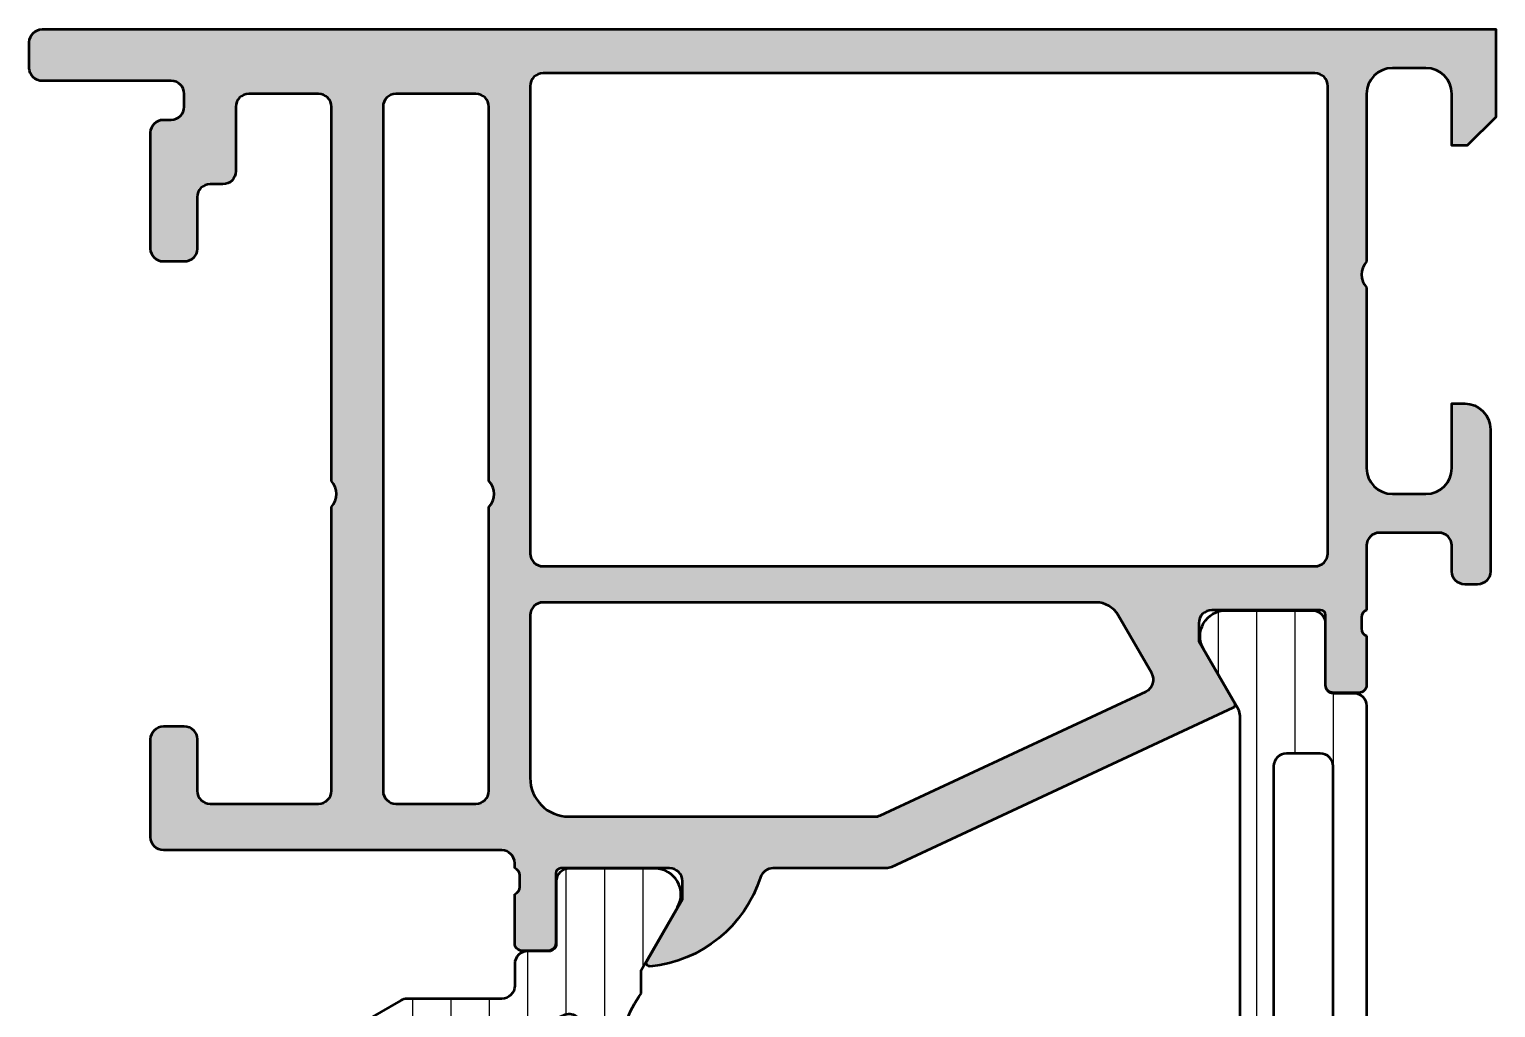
# Model space of a CAD drawing. Extents: x -20.8 to 58, y 0 to 85.
# Drawn here: x -20.8 to 36, y 47.1 to 85 of the extents above; entities that cross this region are included whole.
import ezdxf

# ---------------------------------------------------------------- set-up
doc = ezdxf.new("R2010")
doc.units = 0
for name, color, linetype, lineweight in [('0S-Alu contour', 7, 'Continuous', 50), ('0S-Alu hatch', 252, 'Continuous', 25), ('0S-Plastic contour', 254, 'Continuous', 50), ('0S-Plastic hatch', 253, 'Continuous', 25)]:
    doc.layers.add(name, color=color, linetype=linetype, lineweight=lineweight)
pattern_1 = [(90, (0, 0), (-1.4859, 0), [])]

# ---------------------------------------------------------------- blocks, each defined once
blk = doc.blocks.new('485120__17594E71_0DFD_4B96_B360_13DAAB1B8210_')
at = {"layer": '0S-Alu hatch'}
h = blk.add_hatch(color=256, dxfattribs=at)
edge = h.paths.add_edge_path()
edge.add_ellipse((35.3, 64), major_axis=(-0.5000000000000036, 0), ratio=1, start_angle=90, end_angle=180, ccw=False)
edge.add_line((35.3, 63.5), (34.8, 63.5))
edge.add_ellipse((34.8, 64), major_axis=(-0.5, 0), ratio=1, start_angle=0, end_angle=90, ccw=False)
edge.add_line((34.3, 64), (34.3, 65))
edge.add_arc((33.8, 65), 0.5, 0, 90)
edge.add_line((33.8, 65.5), (31.5, 65.5))
edge.add_arc((31.5, 65), 0.5, 90, 180)
edge.add_line((31, 65), (31, 62.5))
edge.add_arc((31.10000000000001, 62.21715728752538), 0.2999999999999999, 109.471220634491, 180)
edge.add_line((30.8, 62.21715728752538), (30.8, 61.78284271247462))
edge.add_arc((31.10000000000001, 61.78284271247462), 0.3000000000000007, 180, 250.5287793655097)
edge.add_line((31.00000000000001, 61.5), (31.00000000000001, 59.60000000000004))
edge.add_ellipse((30.69999999999997, 59.60000000000004), major_axis=(-0.3000000000000398, 0), ratio=1, start_angle=90, end_angle=180, ccw=False)
edge.add_line((30.69999999999997, 59.29999999999999), (29.71000000000005, 59.29999999999999))
edge.add_ellipse((29.71000000000005, 59.60000000000004), major_axis=(-0.3000000000000398, 0), ratio=1, start_angle=0, end_angle=90, ccw=False)
edge.add_line((29.41000000000001, 59.60000000000004), (29.41000000000001, 62.3))
edge.add_arc((29.21000000000001, 62.3), 0.1999999999999993, 0, 90)
edge.add_line((29.21000000000001, 62.5), (25.00000000000001, 62.5))
edge.add_arc((25.00000000000001, 62), 0.5, 90, 180)
edge.add_line((24.50000000000001, 62), (24.50000000000001, 61.3))
edge.add_line((24.50000000000001, 61.3), (25.88149545762237, 58.90717967697245))
edge.add_ellipse((25.76188021535171, 58.8381197846483), major_axis=(-0.1381197846482973, 0), ratio=1, start_angle=115.0000000000004, end_angle=209.9999999999997, ccw=False)
edge.add_line((25.82025215865178, 58.71294074827772), (12.59701952680324, 52.54684610648167))
edge.add_ellipse((12.3857103959329, 52.99999999999999), major_axis=(-0.4999999999999909, 0), ratio=1, start_angle=89.9999999999983, end_angle=114.9999999999994, ccw=False)
edge.add_line((12.38571039593289, 52.5), (7.999999999999992, 52.5))
edge.add_arc((7.999999999999992, 52), 0.5000000000000071, 90, 162.2515836439299)
edge.add_ellipse((2.761776758826187, 53.67660886184781), major_axis=(-4.999999999999996, 0), ratio=1, start_angle=95.6225775507935, end_angle=162.2515836439299, ccw=False)
edge.add_ellipse((3.23811978464829, 48.8381197846483), major_axis=(-0.1381197846483018, 0), ratio=1, start_angle=-29.999999999995623, end_angle=95.62257755079253, ccw=False)
edge.add_line((3.118504542377621, 48.90717967697245), (4.499999999999992, 51.3))
edge.add_line((4.499999999999992, 51.3), (4.499999999999992, 52))
edge.add_arc((3.999999999999985, 52), 0.5000000000000071, 0, 90)
edge.add_line((3.999999999999985, 52.5), (-0.2099999999999937, 52.5))
edge.add_arc((-0.2099999999999937, 52.30000000000003), 0.1999999999999602, 90, 180)
edge.add_line((-0.409999999999954, 52.30000000000003), (-0.4099999999999327, 49.60000000000007))
edge.add_ellipse((-0.7099999999999796, 49.60000000000007), major_axis=(-0.3000000000000469, 0), ratio=1, start_angle=90, end_angle=180, ccw=False)
edge.add_line((-0.7099999999999796, 49.30000000000002), (-1.699999999999889, 49.3))
edge.add_ellipse((-1.699999999999889, 49.60000000000004), major_axis=(-0.3000000000000398, 0), ratio=1, start_angle=0, end_angle=90, ccw=False)
edge.add_line((-1.999999999999928, 49.60000000000004), (-1.999999999999978, 51.5))
edge.add_arc((-2.09999999999998, 51.78284271247463), 0.3000000000000067, 289.4712206344905, 360)
edge.add_line((-1.799999999999975, 51.78284271247463), (-1.799999999999997, 52.21715728752538))
edge.add_arc((-2.099999999999994, 52.21715728752538), 0.2999999999999971, 0, 70.5287793655103)
edge.add_line((-2, 52.5), (-2, 52.69999999999999))
edge.add_arc((-2.5, 52.69999999999999), 0.5, 0, 90)
edge.add_line((-2.5, 53.2), (-15.59999999999999, 53.19999999999999))
edge.add_ellipse((-15.59999999999999, 53.69999999999999), major_axis=(-0.5, 0), ratio=1, start_angle=0, end_angle=90, ccw=False)
edge.add_line((-16.09999999999999, 53.69999999999999), (-16.09999999999999, 57.5))
edge.add_ellipse((-15.59999999999999, 57.5), major_axis=(-0.5, 0), ratio=1, start_angle=270, end_angle=360, ccw=False)
edge.add_line((-15.59999999999999, 57.99999999999999), (-14.79999999999999, 57.99999999999999))
edge.add_ellipse((-14.79999999999999, 57.5), major_axis=(-0.4999999999999929, 0), ratio=1, start_angle=180, end_angle=270, ccw=False)
edge.add_line((-14.30000000000001, 57.5), (-14.30000000000001, 55.49999999999998))
edge.add_arc((-13.80000000000001, 55.49999999999999), 0.5, 180, 270)
edge.add_line((-13.80000000000001, 55), (-9.600000000000009, 55))
edge.add_arc((-9.600000000000009, 55.49999999999999), 0.5, 270, 360)
edge.add_line((-9.100000000000009, 55.49999999999999), (-9.099999999999994, 66.50000000000001))
edge.add_arc((-9.625, 67), 0.7249999999999944, 316.3971810272975, 403.6028189727025)
edge.add_line((-9.099999999999994, 67.49999999999999), (-9.099999999999994, 82))
edge.add_arc((-9.599999999999994, 81.99999999999999), 0.5, 0, 90)
edge.add_line((-9.599999999999994, 82.49999999999999), (-12.29999999999999, 82.5))
edge.add_arc((-12.29999999999999, 82), 0.5, 90, 180)
edge.add_line((-12.8, 82), (-12.8, 79.5))
edge.add_ellipse((-13.3, 79.5), major_axis=(-0.5, 0), ratio=1, start_angle=90, end_angle=180, ccw=False)
edge.add_line((-13.3, 79), (-13.80000000000001, 79))
edge.add_arc((-13.80000000000001, 78.5), 0.5, 90, 180)
edge.add_line((-14.30000000000001, 78.5), (-14.30000000000001, 76.5))
edge.add_ellipse((-14.79999999999999, 76.49999999999999), major_axis=(-0.4999999999999858, 0), ratio=1, start_angle=90, end_angle=180, ccw=False)
edge.add_line((-14.79999999999999, 76), (-15.59999999999999, 76))
edge.add_ellipse((-15.59999999999999, 76.5), major_axis=(-0.5, 0), ratio=1, start_angle=0, end_angle=90, ccw=False)
edge.add_line((-16.09999999999999, 76.5), (-16.09999999999999, 80.99999999999999))
edge.add_ellipse((-15.59999999999999, 80.99999999999999), major_axis=(-0.5, 0), ratio=1, start_angle=270, end_angle=360, ccw=False)
edge.add_line((-15.59999999999999, 81.49999999999999), (-15.30000000000001, 81.49999999999999))
edge.add_arc((-15.30000000000001, 81.99999999999999), 0.5, 270, 360)
edge.add_line((-14.80000000000001, 81.99999999999999), (-14.79999999999999, 82.49999999999999))
edge.add_arc((-15.3, 82.49999999999999), 0.5, 0, 90)
edge.add_line((-15.3, 82.99999999999999), (-20.29999999999998, 82.99999999999999))
edge.add_ellipse((-20.3, 83.49999999999999), major_axis=(-0.5000000000000142, 0), ratio=1, start_angle=0, end_angle=90.00000000000159, ccw=False)
edge.add_line((-20.80000000000001, 83.49999999999999), (-20.8, 84.50000000000001))
edge.add_ellipse((-20.3, 84.50000000000001), major_axis=(-0.5, 0), ratio=1, start_angle=270, end_angle=360, ccw=False)
edge.add_line((-20.3, 85), (36, 85))
edge.add_line((36, 85), (36, 81.60000000000001))
edge.add_line((36, 81.60000000000001), (34.90000000000001, 80.5))
edge.add_line((34.90000000000001, 80.5), (34.3, 80.5))
edge.add_line((34.3, 80.5), (34.3, 82.5))
edge.add_arc((33.3, 82.5), 1, 0, 90)
edge.add_line((33.3, 83.49999999999999), (32, 83.49999999999999))
edge.add_arc((32, 82.5), 1, 90, 180)
edge.add_line((31, 82.5), (31, 76))
edge.add_arc((31.525, 75.5), 0.7250000000000015, 136.3971810272965, 223.6028189727035)
edge.add_line((31, 75), (31, 68))
edge.add_arc((32, 68), 1, 180, 270)
edge.add_line((32, 67), (33.3, 67))
edge.add_arc((33.3, 68), 1, 270, 360)
edge.add_line((34.3, 68), (34.3, 70.5))
edge.add_line((34.3, 70.5), (34.8, 70.5))
edge.add_ellipse((34.8, 69.5), major_axis=(-1, 0), ratio=1, start_angle=180, end_angle=270, ccw=False)
edge.add_line((35.8, 69.5), (35.8, 64))
edge = h.paths.add_edge_path()
edge.add_line((29.5, 64.7), (29.5, 82.79999999999998))
edge.add_arc((29, 82.79999999999998), 0.5, 0, 90)
edge.add_line((29, 83.3), (-0.8999999999999985, 83.3))
edge.add_arc((-0.8999999999999985, 82.79999999999998), 0.5, 90, 180)
edge.add_line((-1.399999999999998, 82.79999999999998), (-1.399999999999991, 64.69999999999997))
edge.add_arc((-0.8999999999999914, 64.69999999999997), 0.5, 180, 270)
edge.add_line((-0.8999999999999914, 64.19999999999999), (29, 64.2))
edge.add_arc((29, 64.7), 0.5, 270.0000000000004, 360)
edge = h.paths.add_edge_path()
edge.add_line((0.1000000000000014, 54.5), (11.94232107064701, 54.5))
edge.add_arc((11.94232107064701, 55), 0.5, 270, 294.9999999999997)
edge.add_line((12.15363020151736, 54.54684610648167), (22.45701715316183, 59.35139434696778))
edge.add_arc((22.24570802229147, 59.8045482404861), 0.5000000000000032, 295.0000000000008, 389.9999999999997)
edge.add_line((22.6787207241837, 60.0545482404861), (21.38230854637604, 62.29999999999998))
edge.add_arc((20.5162831425916, 61.79999999999999), 0.9999999999999984, 29.99999999999978, 90)
edge.add_line((20.5162831425916, 62.79999999999999), (-0.8999999999999914, 62.79999999999998))
edge.add_arc((-0.8999999999999914, 62.29999999999998), 0.5, 90, 180)
edge.add_line((-1.399999999999991, 62.29999999999998), (-1.399999999999998, 56))
edge.add_arc((0.1000000000000014, 56), 1.5, 180, 270)
edge = h.paths.add_edge_path()
edge.add_arc((-3.499999999999985, 82), 0.4999999999999929, 0, 90)
edge.add_line((-3.499999999999985, 82.5), (-6.599999999999994, 82.5))
edge.add_arc((-6.599999999999994, 82), 0.5, 90, 180)
edge.add_line((-7.099999999999994, 82), (-7.099999999999994, 55.49999999999998))
edge.add_arc((-6.599999999999994, 55.49999999999998), 0.5, 180, 270)
edge.add_line((-6.599999999999994, 54.99999999999999), (-3.499999999999992, 54.99999999999997))
edge.add_arc((-3.499999999999992, 55.49999999999997), 0.4999999999999929, 270, 360)
edge.add_line((-3, 55.49999999999997), (-2.999999999999992, 66.5))
edge.add_arc((-3.524999999999998, 67), 0.7250000000000041, 316.3971810272967, 403.6028189727033)
edge.add_line((-2.999999999999992, 67.5), (-2.999999999999992, 82))
at = {"layer": '0S-Alu contour', "color": 7}
for points in [[(-20.3, 85), (36, 85), (36, 81.60000000000001), (34.90000000000001, 80.5), (34.3, 80.5), (34.3, 82.5)], [(-20.80000000000001, 83.49999999999999), (-20.8, 84.50000000000001)], [(33.3, 83.49999999999999), (32, 83.49999999999999)], [(-15.3, 82.99999999999999), (-20.29999999999998, 82.99999999999999)], [(29, 83.3), (-0.8999999999999985, 83.3)], [(-14.80000000000001, 81.99999999999999), (-14.79999999999999, 82.49999999999999)], [(-9.599999999999994, 82.49999999999999), (-12.29999999999999, 82.5)], [(-3.499999999999985, 82.5), (-6.599999999999994, 82.5)], [(-1.399999999999998, 82.79999999999998), (-1.399999999999991, 64.69999999999997)], [(29.5, 64.7), (29.5, 82.79999999999998)], [(31, 82.5), (31, 76)], [(-12.8, 82), (-12.8, 79.5)], [(-9.099999999999994, 67.49999999999999), (-9.099999999999994, 82)], [(-7.099999999999994, 82), (-7.099999999999994, 55.49999999999998)], [(-2.999999999999992, 67.5), (-2.999999999999992, 82)], [(-15.59999999999999, 81.49999999999999), (-15.30000000000001, 81.49999999999999)], [(-16.09999999999999, 76.5), (-16.09999999999999, 80.99999999999999)], [(-13.3, 79), (-13.80000000000001, 79)], [(-14.30000000000001, 78.5), (-14.30000000000001, 76.5)], [(-14.79999999999999, 76), (-15.59999999999999, 76)], [(31, 75), (31, 68)], [(34.3, 68), (34.3, 70.5), (34.8, 70.5)], [(35.8, 69.5), (35.8, 64)], [(-9.100000000000009, 55.49999999999999), (-9.099999999999994, 66.50000000000001)], [(-3, 55.49999999999997), (-2.999999999999992, 66.5)], [(32, 67), (33.3, 67)], [(33.8, 65.5), (31.5, 65.5)], [(31, 65), (31, 62.5)], [(34.3, 64), (34.3, 65)], [(-0.8999999999999914, 64.19999999999999), (29, 64.2)], [(35.3, 63.5), (34.8, 63.5)], [(20.5162831425916, 62.79999999999999), (-0.8999999999999914, 62.79999999999998)], [(29.21000000000001, 62.5), (25.00000000000001, 62.5)], [(-1.399999999999991, 62.29999999999998), (-1.399999999999998, 56)], [(22.6787207241837, 60.0545482404861), (21.38230854637604, 62.29999999999998)], [(24.50000000000001, 62), (24.50000000000001, 61.3), (25.88149545762237, 58.90717967697245)], [(29.41000000000001, 59.60000000000004), (29.41000000000001, 62.3)], [(30.8, 62.21715728752538), (30.8, 61.78284271247462)], [(31.00000000000001, 61.5), (31.00000000000001, 59.60000000000004)], [(12.15363020151736, 54.54684610648167), (22.45701715316183, 59.35139434696778)], [(30.69999999999997, 59.29999999999999), (29.71000000000005, 59.29999999999999)], [(25.82025215865178, 58.71294074827772), (12.59701952680324, 52.54684610648167)], [(-15.59999999999999, 57.99999999999999), (-14.79999999999999, 57.99999999999999)], [(-16.09999999999999, 53.69999999999999), (-16.09999999999999, 57.5)], [(-14.30000000000001, 57.5), (-14.30000000000001, 55.49999999999998)], [(-13.80000000000001, 55), (-9.600000000000009, 55)], [(-6.599999999999994, 54.99999999999999), (-3.499999999999992, 54.99999999999997)], [(0.1000000000000014, 54.5), (11.94232107064701, 54.5)], [(-2.5, 53.2), (-15.59999999999999, 53.19999999999999)], [(-2, 52.5), (-2, 52.69999999999999)], [(-0.409999999999954, 52.30000000000003), (-0.4099999999999327, 49.60000000000007)], [(3.999999999999985, 52.5), (-0.2099999999999937, 52.5)], [(12.38571039593289, 52.5), (7.999999999999992, 52.5)], [(-1.799999999999975, 51.78284271247463), (-1.799999999999997, 52.21715728752538)], [(3.118504542377621, 48.90717967697245), (4.499999999999992, 51.3), (4.499999999999992, 52)], [(-1.999999999999928, 49.60000000000004), (-1.999999999999978, 51.5)], [(-0.7099999999999796, 49.30000000000002), (-1.699999999999889, 49.3)]]:
    blk.add_lwpolyline(points, dxfattribs=at)
at = {"layer": '0S-Alu contour', "color": 7, "extrusion": (0, 0, -1)}
for centre, radius, start, end in [((20.3, 84.50000000000001), 0.5, 0, 90), ((20.3, 83.49999999999999), 0.5000000000000142, 269.9999999999984, 0), ((15.59999999999999, 80.99999999999999), 0.5, 0, 90), ((13.3, 79.5), 0.5, 180, 270), ((15.59999999999999, 76.5), 0.5, 270, 0), ((14.79999999999999, 76.49999999999999), 0.4999999999999858, 180, 270), ((-34.8, 69.5), 1, 90, 180), ((-34.8, 64), 0.5, 270, 0), ((-35.3, 64), 0.5000000000000036, 180, 270), ((-29.71000000000005, 59.60000000000004), 0.3000000000000398, 270, 0), ((-30.69999999999997, 59.60000000000004), 0.3000000000000398, 180, 270), ((-25.76188021535171, 58.8381197846483), 0.1381197846482973, 150.0000000000003, 244.9999999999996), ((15.59999999999999, 57.5), 0.5, 0, 90), ((14.79999999999999, 57.5), 0.4999999999999929, 90, 180), ((15.59999999999999, 53.69999999999999), 0.5, 270, 0), ((-12.3857103959329, 52.99999999999999), 0.4999999999999909, 245.0000000000007, 270.0000000000017), ((-2.761776758826187, 53.67660886184781), 4.999999999999996, 197.7484163560701, 264.3774224492065), ((1.699999999999889, 49.60000000000004), 0.3000000000000398, 270, 0), ((0.7099999999999796, 49.60000000000007), 0.3000000000000469, 180, 270), ((-3.23811978464829, 48.8381197846483), 0.1381197846483018, 264.3774224492075, 29.99999999999571)]:
    blk.add_arc(centre, radius, start, end, dxfattribs=at)
at = {"layer": '0S-Alu contour', "color": 7}
for centre, radius, start, end in [((32, 82.5), 1, 90, 180), ((33.3, 82.5), 1, 0, 90), ((-15.3, 82.49999999999999), 0.5, 0, 90), ((-0.8999999999999985, 82.79999999999998), 0.5, 90, 180), ((29, 82.79999999999998), 0.5, 0, 90), ((-12.29999999999999, 82), 0.5, 90, 180), ((-9.599999999999994, 81.99999999999999), 0.5, 0, 90), ((-6.599999999999994, 82), 0.5, 90, 180), ((-3.499999999999985, 82), 0.4999999999999929, 0, 90), ((-15.30000000000001, 81.99999999999999), 0.5, 270, 0), ((-13.80000000000001, 78.5), 0.5, 90, 180), ((31.525, 75.5), 0.7250000000000015, 136.3971810272965, 223.6028189727035), ((32, 68), 1, 180, 270), ((33.3, 68), 1, 270, 0), ((-9.625, 67), 0.7249999999999944, 316.3971810272975, 43.6028189727025), ((-3.524999999999998, 67), 0.7250000000000041, 316.3971810272967, 43.60281897270331), ((31.5, 65), 0.5, 90, 180), ((33.8, 65), 0.5, 0, 90), ((-0.8999999999999914, 64.69999999999997), 0.5, 180, 270), ((29, 64.7), 0.5, 270.0000000000004, 0), ((-0.8999999999999914, 62.29999999999998), 0.5, 90, 180), ((20.5162831425916, 61.79999999999999), 0.9999999999999984, 29.99999999999978, 90), ((25.00000000000001, 62), 0.5, 90, 180), ((29.21000000000001, 62.3), 0.1999999999999993, 0, 90), ((31.10000000000001, 62.21715728752538), 0.2999999999999999, 109.471220634491, 180), ((31.10000000000001, 61.78284271247462), 0.3000000000000007, 180, 250.5287793655097), ((22.24570802229147, 59.8045482404861), 0.5000000000000032, 295.0000000000008, 29.99999999999972), ((0.1000000000000014, 56), 1.5, 180, 270), ((-13.80000000000001, 55.49999999999999), 0.5, 180, 270), ((-9.600000000000009, 55.49999999999999), 0.5, 270, 0), ((-6.599999999999994, 55.49999999999998), 0.5, 180, 270), ((-3.499999999999992, 55.49999999999997), 0.4999999999999929, 270, 0), ((11.94232107064701, 55), 0.5, 270, 294.9999999999997), ((-2.5, 52.69999999999999), 0.5, 0, 90), ((-2.099999999999994, 52.21715728752538), 0.2999999999999971, 0, 70.5287793655103), ((-0.2099999999999937, 52.30000000000003), 0.1999999999999602, 90, 180), ((3.999999999999985, 52), 0.5000000000000071, 0, 90), ((7.999999999999992, 52), 0.5000000000000071, 90, 162.2515836439299), ((-2.09999999999998, 51.78284271247463), 0.3000000000000067, 289.4712206344905, 0)]:
    blk.add_arc(centre, radius, start, end, dxfattribs=at)
blk = doc.blocks.new('284041__C5BE3119_56DE_4795_BAE1_E4EABB008AD0___0931F6BE_3643_4FEC_96FE_1688C99BE7BD_')
at = {"layer": '0S-Plastic hatch'}
h = blk.add_hatch(dxfattribs=at)
h.set_pattern_fill('ANSI31', color=256, scale=0.4680000000000001, angle=45, style=0)
h.set_pattern_definition(pattern_1)
edge = h.paths.add_edge_path()
edge.add_line((-1.997764510266982, 48.78992810501333), (-1.997638425690723, 47.94818568376942))
edge.add_ellipse((-2.497638420081457, 47.94811078878274), major_axis=(-0.4999999999999931, 0), ratio=1, start_angle=89.9999999999983, end_angle=180.0085823333159, ccw=False)
edge.add_line((-2.497638420081472, 47.44811078878275), (-6.163118529758378, 47.44811078878282))
edge.add_arc((-6.163118529758392, 46.94811078878283), 0.5, 89.99999999999837, 119.9999999999983)
edge.add_line((-6.413118529758378, 47.38112349067505), (-10.64763209112838, 44.93612341247716))
edge.add_arc((-10.39759731720528, 44.50313078918074), 0.4999999999999007, 120.0046013551533, 180)
edge.add_line((-10.89759731720518, 44.50313078918074), (-10.89759731720518, 35.36275174426366))
edge.add_arc((-10.39759731721104, 35.36275174426367), 0.4999999999941452, 180, 182.4989441425423)
edge.add_line((-10.89712182982445, 35.34095125590972), (-10.38944169876721, 23.70824533150794))
edge.add_arc((-9.390392673528709, 23.75184630821635), 0.9999999999999536, 182.498944142542, 269.9999982466169)
edge.add_line((-9.390392704131015, 22.7518463082164), (-3.499855863327432, 22.75184612795193))
edge.add_ellipse((-3.499855909231008, 21.25184612795192), major_axis=(-1.500000000000003, 0), ratio=1, start_angle=179.9951434523418, end_angle=269.99999824661256, ccw=False)
edge.add_line((-1.999855914619544, 21.2517189838317), (-2.000071354366362, 18.7100393813737))
edge.add_arc((-1.500071356162543, 18.70999700000002), 0.4999999999999999, 179.9951434523416, 269.9999999999984)
edge.add_line((-1.500071356162557, 18.20999700000002), (-0.6872023479050356, 18.209997))
edge.add_ellipse((-0.6872023479050569, 17.90999700000004), major_axis=(-0.2999999999999616, 0), ratio=1, start_angle=179.9920752627074, end_angle=269.9999999999959, ccw=False)
edge.add_line((-0.3872023507746576, 17.90995550617274), (-0.3875342856760255, 15.51006915637864))
edge.add_arc((0.1124657095413823, 15.50999999999998), 0.5000000000000056, 179.9920752627072, 269.9999999999984)
edge.add_line((0.1124657095413681, 15.00999999999998), (3.439504461283839, 15.01000000000001))
edge.add_arc((3.439504461283824, 16.01000000000002), 1.000000000000012, 270.0000000000008, 389.9999965993449)
edge.add_line((4.305529894744587, 16.50999994859914), (2.902402682794814, 18.94028790229574))
edge.add_line((2.902402682794814, 18.94028790229574), (2.902402682794821, 19.85184913408415))
edge.add_ellipse((6.102423320370107, 22.25182161707065), major_axis=(-4.000000000000014, 0), ratio=1, start_angle=0, end_angle=36.86940495720188, ccw=False)
edge.add_line((2.102423320370093, 22.25182161707065), (2.102423320370093, 45.24814135790333))
edge.add_ellipse((6.102423320370071, 45.24814135790333), major_axis=(-3.999999999999978, 0), ratio=1, start_angle=323.1305950427979, end_angle=360, ccw=False)
edge.add_line((2.902402682794829, 47.64811384088982), (2.902402682794821, 48.55971209770423))
edge.add_line((2.902402682794821, 48.55971209770423), (4.305529894744609, 50.99000005140084))
edge.add_arc((3.439504461283853, 51.48999999999997), 1.000000000000012, 330.0000034006544, 449.9999999999996)
edge.add_line((3.43950446128386, 52.48999999999998), (0.1124657095413184, 52.48999999999999))
edge.add_arc((0.1124657095413397, 51.98999999999999), 0.5, 90.00000000000244, 180.0079247372467)
edge.add_line((-0.387534285676054, 51.98993084362156), (-0.3872023507746931, 49.59004449382713))
edge.add_ellipse((-0.6872023479050853, 49.59000299999996), major_axis=(-0.299999999999955, 0), ratio=1, start_angle=89.99999999999733, end_angle=180.0079247372928, ccw=False)
edge.add_line((-0.6872023479050995, 49.290003), (-1.497764515876241, 49.29000299999999))
edge.add_arc((-1.497764515876241, 48.79000299999999), 0.5, 90, 180.0085823333159)
edge = h.paths.add_edge_path()
edge.add_arc((-1.85604602121036, 46.5967606025917), 0.500000000000199, 270.0000000000025, 293.500014119852)
edge.add_line((-1.65667137374848, 46.13823061453241), (-0.0974350486722742, 46.81620632106694))
edge.add_ellipse((0.101939598789464, 46.35767633300786), major_axis=(-0.4999999999999503, 0), ratio=1, start_angle=180, end_angle=293.5000141198468, ccw=False)
edge.add_line((0.6019395987894143, 46.35767633300786), (0.6019395987894143, 38.59999389578585))
edge.add_ellipse((0.1019395987894143, 38.59999389578585), major_axis=(-0.5, 0), ratio=1, start_angle=89.9999999999992, end_angle=180, ccw=False)
edge.add_line((0.1019395987894072, 38.09999389578584), (-9.097763565202087, 38.09999389578587))
edge.add_ellipse((-9.097763565202044, 38.59999389578585), major_axis=(-0.4999999999999858, 0), ratio=1, start_angle=0, end_angle=89.99999999999511, ccw=False)
edge.add_line((-9.59776356520203, 38.5999938957859), (-9.597763565202087, 43.70144532934455))
edge.add_ellipse((-9.097763565201987, 43.70144532934455), major_axis=(-0.5000000000001035, 0), ratio=1, start_angle=300.0018250655844, end_angle=360, ccw=False)
edge.add_line((-9.347777358003526, 44.13445006766631), (-6.065236484026058, 46.02976534091308))
edge.add_ellipse((-5.815222691224356, 45.59676060259156), major_axis=(-0.4999999999999858, 0), ratio=1, start_angle=270.00000000002035, end_angle=300.00182506561407, ccw=False)
edge.add_line((-5.815222691224533, 46.09676060259154), (-1.856046021210339, 46.09676060259149))
edge = h.paths.add_edge_path()
edge.add_ellipse((-8.809365130603766, 28.5999938957859), major_axis=(-0.5, 0), ratio=1, start_angle=-90, end_angle=2.4999987776200783, ccw=False)
edge.add_line((-8.809365130603766, 29.0999938957859), (0.1020264690811317, 29.09999389578586))
edge.add_ellipse((0.1020264690811246, 28.59999389578586), major_axis=(-0.4999999999999954, 0), ratio=1, start_angle=179.9988937056871, end_angle=269.9999999999992, ccw=False)
edge.add_line((0.6020264689879156, 28.59998424154674), (0.6018826209941679, 21.14999389578585))
edge.add_ellipse((-0.0481173791269995, 21.14999389578585), major_axis=(-0.6500000001211675, 0), ratio=1, start_angle=0, end_angle=180, ccw=False)
edge.add_line((-0.698117379248167, 21.14999389578585), (-0.6976214012106255, 21.79967389590097))
edge.add_arc((-3.197621401210632, 21.79967389590096), 2.500000000000007, 0, 90.000536575947)
edge.add_line((-3.197644813753036, 24.29967389579134), (-8.643432748070722, 24.29962289589494))
edge.add_ellipse((-8.643437430579155, 24.79962289587307), major_axis=(-0.500000000000062, 0), ratio=1, start_angle=2.4999987776160992, end_angle=90.0005365759414, ccw=False)
edge.add_line((-9.142961541835447, 24.77781321284756), (-9.308889241860001, 28.57818421276036))
edge = h.paths.add_edge_path()
edge.add_ellipse((-9.097763565202001, 36.60012753160426), major_axis=(-0.5000000000000285, 0), ratio=1, start_angle=270.00000000000324, end_angle=360, ccw=False)
edge.add_line((-9.09776356520203, 37.10012753160429), (0.1019453812647484, 37.10012753160425))
edge.add_ellipse((0.1019453812647555, 36.60012753160419), major_axis=(-0.5000000000000632, 0), ratio=1, start_angle=180.0006626262622, end_angle=270.0000000000008, ccw=False)
edge.add_line((0.6019453812313813, 36.60013331410918), (0.6020223225950972, 30.59999972455941))
edge.add_ellipse((0.1020223226290611, 30.59999389578587), major_axis=(-0.5000000000000107, 0), ratio=1, start_angle=90.0000000000008, end_angle=180.0006679282465, ccw=False)
edge.add_line((0.1020223226290682, 30.09999389578587), (-8.896686973670342, 30.09999389578588))
edge.add_ellipse((-8.896686973670342, 30.59999389578587), major_axis=(-0.4999999999999924, 0), ratio=1, start_angle=2.4999987776200783, end_angle=90, ccw=False)
edge.add_line((-9.396211084926575, 30.57818421276032), (-9.59776356520203, 35.19449722671811))
edge.add_line((-9.59776356520203, 35.19449722671811), (-9.59776356520203, 36.60012753160426))
at = {"layer": '0S-Alu contour', "color": 7}
for points in [[(-1.65667137374848, 46.13823061453241), (-0.0974350486722742, 46.81620632106694)], [(-9.347777358003526, 44.13445006766631), (-6.065236484026058, 46.02976534091308)], [(-5.815222691224533, 46.09676060259154), (-1.856046021210339, 46.09676060259149)], [(0.6019395987894143, 46.35767633300786), (0.6019395987894143, 38.59999389578585)], [(-9.59776356520203, 38.5999938957859), (-9.597763565202087, 43.70144532934455)], [(0.1019395987894072, 38.09999389578584), (-9.097763565202087, 38.09999389578587)], [(-9.09776356520203, 37.10012753160429), (0.1019453812647484, 37.10012753160425)], [(-9.396211084926575, 30.57818421276032), (-9.59776356520203, 35.19449722671811), (-9.59776356520203, 36.60012753160426)], [(0.6019453812313813, 36.60013331410918), (0.6020223225950972, 30.59999972455941)], [(0.1020223226290682, 30.09999389578587), (-8.896686973670342, 30.09999389578588)], [(-8.809365130603766, 29.0999938957859), (0.1020264690811317, 29.09999389578586)], [(-9.142961541835447, 24.77781321284756), (-9.308889241860001, 28.57818421276036)], [(0.6020264689879156, 28.59998424154674), (0.6018826209941679, 21.14999389578585)], [(-3.197644813753036, 24.29967389579134), (-8.643432748070722, 24.29962289589494)], [(-0.698117379248167, 21.14999389578585), (-0.6976214012106255, 21.79967389590097)]]:
    blk.add_lwpolyline(points, dxfattribs=at)
at = {"layer": '0S-Alu contour', "color": 7, "extrusion": (0, 0, -1)}
for centre, radius, start, end in [((-0.101939598789464, 46.35767633300786), 0.4999999999999503, 66.49998588015319, 180), ((5.815222691224356, 45.59676060259156), 0.4999999999999858, 59.99817493438591, 89.99999999997966), ((9.097763565201987, 43.70144532934455), 0.5000000000001035, 0, 59.99817493441558), ((9.097763565202044, 38.59999389578585), 0.4999999999999858, 270.0000000000049, 0), ((-0.1019395987894143, 38.59999389578585), 0.5, 180, 270.0000000000008), ((9.097763565202001, 36.60012753160426), 0.5000000000000285, 0, 89.99999999999675), ((-0.1019453812647555, 36.60012753160419), 0.5000000000000632, 89.9999999999992, 179.9993373737378), ((8.896686973670342, 30.59999389578587), 0.4999999999999924, 270, 357.5000012223799), ((-0.1020223226290611, 30.59999389578587), 0.5000000000000107, 179.9993320717535, 269.9999999999992), ((8.809365130603766, 28.5999938957859), 0.5, 357.5000012223799, 90), ((-0.1020264690811246, 28.59999389578586), 0.4999999999999954, 90.00000000000081, 180.0011062943129), ((8.643437430579155, 24.79962289587307), 0.500000000000062, 269.9994634240586, 357.5000012223839), ((0.0481173791269995, 21.14999389578585), 0.6500000001211675, 180, 0)]:
    blk.add_arc(centre, radius, start, end, dxfattribs=at)
at = {"layer": '0S-Alu contour', "color": 7}
for centre, radius, start, end in [((-1.85604602121036, 46.5967606025917), 0.500000000000199, 270.0000000000025, 293.500014119852), ((-3.197621401210632, 21.79967389590096), 2.500000000000007, 0, 90.000536575947)]:
    blk.add_arc(centre, radius, start, end, dxfattribs=at)
at = {"layer": '0S-Plastic contour', "color": 7}
for points in [[(3.43950446128386, 52.48999999999998), (0.1124657095413184, 52.48999999999999)], [(-0.387534285676054, 51.98993084362156), (-0.3872023507746931, 49.59004449382713)], [(2.902402682794829, 47.64811384088982), (2.902402682794821, 48.55971209770423), (4.305529894744609, 50.99000005140084)], [(-0.6872023479050995, 49.290003), (-1.497764515876241, 49.29000299999999)], [(-1.997764510266982, 48.78992810501333), (-1.997638425690723, 47.94818568376942)], [(-6.413118529758378, 47.38112349067505), (-10.64763209112838, 44.93612341247716)], [(-2.497638420081472, 47.44811078878275), (-6.163118529758378, 47.44811078878282)], [(2.102423320370093, 22.25182161707065), (2.102423320370093, 45.24814135790333)], [(-10.89759731720518, 44.50313078918074), (-10.89759731720518, 35.36275174426366)], [(-10.89712182982445, 35.34095125590972), (-10.38944169876721, 23.70824533150794)], [(-9.390392704131015, 22.7518463082164), (-3.499855863327432, 22.75184612795193)], [(-1.999855914619544, 21.2517189838317), (-2.000071354366362, 18.7100393813737)], [(4.305529894744587, 16.50999994859914), (2.902402682794814, 18.94028790229574), (2.902402682794821, 19.85184913408415)], [(-1.500071356162557, 18.20999700000002), (-0.6872023479050356, 18.209997)], [(-0.3872023507746576, 17.90995550617274), (-0.3875342856760255, 15.51006915637864)], [(0.1124657095413681, 15.00999999999998), (3.439504461283839, 15.01000000000001)]]:
    blk.add_lwpolyline(points, dxfattribs=at)
for centre, radius, start, end in [((0.1124657095413397, 51.98999999999999), 0.5, 90.00000000000244, 180.0079247372467), ((3.439504461283853, 51.48999999999997), 1.000000000000012, 330.0000034006544, 89.99999999999959), ((-1.497764515876241, 48.79000299999999), 0.5, 90, 180.0085823333159), ((-6.163118529758392, 46.94811078878283), 0.5, 89.99999999999837, 119.9999999999983), ((-10.39759731720528, 44.50313078918074), 0.4999999999999007, 120.0046013551533, 180), ((-10.39759731721104, 35.36275174426367), 0.4999999999941452, 180, 182.4989441425423), ((-9.390392673528709, 23.75184630821635), 0.9999999999999536, 182.498944142542, 269.9999982466169), ((-1.500071356162543, 18.70999700000002), 0.4999999999999999, 179.9951434523416, 269.9999999999984), ((3.439504461283824, 16.01000000000002), 1.000000000000012, 270.0000000000008, 29.99999659934489), ((0.1124657095413823, 15.50999999999998), 0.5000000000000056, 179.9920752627072, 269.9999999999984)]:
    blk.add_arc(centre, radius, start, end, dxfattribs=at)
at = {"layer": '0S-Plastic contour', "color": 7, "extrusion": (0, 0, -1)}
for centre, radius, start, end in [((0.6872023479050853, 49.59000299999996), 0.299999999999955, 179.9920752627072, 270.0000000000027), ((2.497638420081457, 47.94811078878274), 0.4999999999999931, 179.9914176666841, 270.0000000000017), ((-6.102423320370071, 45.24814135790333), 3.999999999999978, 0, 36.86940495720213), ((3.499855909231008, 21.25184612795192), 1.500000000000004, 90.00000175338747, 180.0048565476583), ((-6.102423320370107, 22.25182161707065), 4.000000000000014, 323.1305950427981, 0), ((0.6872023479050569, 17.90999700000004), 0.2999999999999616, 90.00000000000406, 180.0079247372927)]:
    blk.add_arc(centre, radius, start, end, dxfattribs=at)
blk = doc.blocks.new('284041__F0C117AD_5492_4DBF_A0CC_F9FC30DBDAF5___F1CE7E41_9405_42C9_95D5_63B46E9D1C88_')
at = {"layer": '0S-Plastic hatch'}
h = blk.add_hatch(dxfattribs=at)
h.set_pattern_fill('ANSI31', color=256, scale=0.4680000000000001, angle=45, style=0)
h.set_pattern_definition(pattern_1)
edge = h.paths.add_edge_path()
edge.add_arc((29.69999999773121, 59.59010359629425), 0.3000000000000007, 180, 269.9999999999993)
edge.add_line((29.69999999773121, 59.29010359629426), (30.49999999773121, 59.29010359629426))
edge.add_ellipse((30.49999999773121, 58.79010359629426), major_axis=(-0.4999999999999929, 0), ratio=1, start_angle=180, end_angle=270, ccw=False)
edge.add_line((30.99999999773121, 58.79010359629426), (30.99999999773118, 18.71010359629425))
edge.add_ellipse((30.49999999773119, 18.71010359629426), major_axis=(-0.4999999999999965, 0), ratio=1, start_angle=89.9999999999992, end_angle=180, ccw=False)
edge.add_line((30.49999999773118, 18.21010359629426), (29.69999999773118, 18.21010359629427))
edge.add_arc((29.69999999773118, 17.91010359629426), 0.3000000000000043, 90, 180)
edge.add_line((29.39999999773118, 17.91010359629426), (29.39999999773118, 15.51010359629426))
edge.add_ellipse((28.89999999773119, 15.51010359629426), major_axis=(-0.4999999999999894, 0), ratio=1, start_angle=89.9999999999992, end_angle=180, ccw=False)
edge.add_line((28.89999999773118, 15.01010359629427), (25.54999999773118, 15.01010359629427))
edge.add_ellipse((25.54999999773118, 16.01010359629426), major_axis=(-0.9999999999999928, 0), ratio=1, start_angle=-30, end_angle=90, ccw=False)
edge.add_line((24.68397459394675, 16.51010359629426), (26.0330126996234, 18.8467061366727))
edge.add_arc((25.59999999773117, 19.09670613667271), 0.5000000000000077, 329.9999999999996, 360)
edge.add_line((26.09999999773118, 19.09670613667271), (26.09999999773121, 58.40350105591581))
edge.add_arc((25.59999999773121, 58.40350105591582), 0.5000000000000071, 0, 29.99999999999954)
edge.add_line((26.03301269962343, 58.65350105591581), (24.68397459394678, 60.99010359629426))
edge.add_ellipse((25.54999999773122, 61.49010359629426), major_axis=(-0.9999999999999959, 0), ratio=1, start_angle=-90, end_angle=30.000000000000227, ccw=False)
edge.add_line((25.54999999773122, 62.49010359629425), (28.89999999773122, 62.49010359629425))
edge.add_ellipse((28.89999999773122, 61.99010359629426), major_axis=(-0.5, 0), ratio=1, start_angle=180, end_angle=270, ccw=False)
edge.add_line((29.39999999773121, 61.99010359629426), (29.39999999773121, 59.59010359629425))
edge = h.paths.add_edge_path()
edge.add_line((29.69999999773119, 21.05010359629426), (29.69999999773119, 31.55010359629426))
edge.add_arc((29.1999999977312, 31.55010359629426), 0.5, 0, 90)
edge.add_line((29.1999999977312, 32.05010359629426), (27.89999999773119, 32.05010359629426))
edge.add_arc((27.89999999773119, 31.55010359629426), 0.5, 90, 180)
edge.add_line((27.39999999773119, 31.55010359629426), (27.39999999773119, 21.05010359629426))
edge.add_arc((27.89999999773119, 21.05010359629426), 0.5, 180, 270)
edge.add_line((27.89999999773119, 20.55010359629426), (29.19999999773118, 20.55010359629426))
edge.add_arc((29.19999999773118, 21.05010359629426), 0.5, 270, 360)
edge = h.paths.add_edge_path()
edge.add_line((29.69999999773121, 45.95010359629426), (29.69999999773121, 56.45010359629426))
edge.add_arc((29.1999999977312, 56.45010359629426), 0.5, 0, 90)
edge.add_line((29.1999999977312, 56.95010359629426), (27.89999999773121, 56.95010359629426))
edge.add_arc((27.89999999773121, 56.45010359629426), 0.5, 90, 180)
edge.add_line((27.39999999773121, 56.45010359629426), (27.3999999977312, 45.95010359629426))
edge.add_arc((27.8999999977312, 45.95010359629426), 0.5, 180, 270)
edge.add_line((27.8999999977312, 45.45010359629426), (29.1999999977312, 45.45010359629425))
edge.add_arc((29.1999999977312, 45.95010359629426), 0.5000000000000071, 270.0000000000004, 360)
edge = h.paths.add_edge_path()
edge.add_arc((29.1999999977312, 33.55010359629426), 0.5, 270, 360)
edge.add_line((29.69999999773119, 33.55010359629426), (29.6999999977312, 43.95010359629426))
edge.add_arc((29.1999999977312, 43.95010359629426), 0.5, 0, 89.99999999999959)
edge.add_line((29.1999999977312, 44.45010359629426), (27.8999999977312, 44.45010359629426))
edge.add_arc((27.8999999977312, 43.95010359629426), 0.5, 90, 180)
edge.add_line((27.3999999977312, 43.95010359629426), (27.39999999773119, 33.55010359629427))
edge.add_arc((27.89999999773119, 33.55010359629426), 0.5, 180, 270)
edge.add_line((27.89999999773119, 33.05010359629426), (29.1999999977312, 33.05010359629426))
at = {"layer": '0S-Alu contour', "color": 7}
for points in [[(29.1999999977312, 56.95010359629426), (27.89999999773121, 56.95010359629426)], [(27.39999999773121, 56.45010359629426), (27.3999999977312, 45.95010359629426)], [(29.69999999773121, 45.95010359629426), (29.69999999773121, 56.45010359629426)], [(27.8999999977312, 45.45010359629426), (29.1999999977312, 45.45010359629425)], [(29.1999999977312, 44.45010359629426), (27.8999999977312, 44.45010359629426)], [(27.3999999977312, 43.95010359629426), (27.39999999773119, 33.55010359629427)], [(29.69999999773119, 33.55010359629426), (29.6999999977312, 43.95010359629426)], [(27.89999999773119, 33.05010359629426), (29.1999999977312, 33.05010359629426)], [(29.1999999977312, 32.05010359629426), (27.89999999773119, 32.05010359629426)], [(27.39999999773119, 31.55010359629426), (27.39999999773119, 21.05010359629426)], [(29.69999999773119, 21.05010359629426), (29.69999999773119, 31.55010359629426)], [(27.89999999773119, 20.55010359629426), (29.19999999773118, 20.55010359629426)]]:
    blk.add_lwpolyline(points, dxfattribs=at)
for centre, radius, start, end in [((27.89999999773121, 56.45010359629426), 0.5, 90, 180), ((29.1999999977312, 56.45010359629426), 0.5, 0, 90), ((27.8999999977312, 45.95010359629426), 0.5, 180, 270), ((29.1999999977312, 45.95010359629426), 0.5000000000000071, 270.0000000000004, 0), ((27.8999999977312, 43.95010359629426), 0.5, 90, 180), ((29.1999999977312, 43.95010359629426), 0.5, 0, 89.99999999999959), ((27.89999999773119, 33.55010359629426), 0.5, 180, 270), ((29.1999999977312, 33.55010359629426), 0.5, 270, 0), ((27.89999999773119, 31.55010359629426), 0.5, 90, 180), ((29.1999999977312, 31.55010359629426), 0.5, 0, 90), ((27.89999999773119, 21.05010359629426), 0.5, 180, 270), ((29.19999999773118, 21.05010359629426), 0.5, 270, 0)]:
    blk.add_arc(centre, radius, start, end, dxfattribs=at)
at = {"layer": '0S-Plastic contour', "color": 7}
for points in [[(25.54999999773122, 62.49010359629425), (28.89999999773122, 62.49010359629425)], [(29.39999999773121, 61.99010359629426), (29.39999999773121, 59.59010359629425)], [(26.03301269962343, 58.65350105591581), (24.68397459394678, 60.99010359629426)], [(29.69999999773121, 59.29010359629426), (30.49999999773121, 59.29010359629426)], [(30.99999999773121, 58.79010359629426), (30.99999999773118, 18.71010359629425)], [(26.09999999773118, 19.09670613667271), (26.09999999773121, 58.40350105591581)], [(24.68397459394675, 16.51010359629426), (26.0330126996234, 18.8467061366727)], [(30.49999999773118, 18.21010359629426), (29.69999999773118, 18.21010359629427)], [(29.39999999773118, 17.91010359629426), (29.39999999773118, 15.51010359629426)], [(28.89999999773118, 15.01010359629427), (25.54999999773118, 15.01010359629427)]]:
    blk.add_lwpolyline(points, dxfattribs=at)
at = {"layer": '0S-Plastic contour', "color": 7, "extrusion": (0, 0, -1)}
for centre, radius, start, end in [((-25.54999999773122, 61.49010359629426), 0.9999999999999959, 329.9999999999999, 90), ((-28.89999999773122, 61.99010359629426), 0.5, 90, 180), ((-30.49999999773121, 58.79010359629426), 0.4999999999999929, 90, 180), ((-30.49999999773119, 18.71010359629426), 0.4999999999999965, 180, 270.0000000000008), ((-25.54999999773118, 16.01010359629426), 0.9999999999999928, 270, 29.99999999999996), ((-28.89999999773119, 15.51010359629426), 0.4999999999999894, 180, 270.0000000000008)]:
    blk.add_arc(centre, radius, start, end, dxfattribs=at)
at = {"layer": '0S-Plastic contour', "color": 7}
for centre, radius, start, end in [((29.69999999773121, 59.59010359629425), 0.3000000000000007, 180, 269.9999999999993), ((25.59999999773121, 58.40350105591582), 0.5000000000000071, 0, 29.99999999999954), ((25.59999999773117, 19.09670613667271), 0.5000000000000077, 329.9999999999996, 0), ((29.69999999773118, 17.91010359629426), 0.3000000000000043, 90, 180)]:
    blk.add_arc(centre, radius, start, end, dxfattribs=at)
blk = doc.blocks.new('486130__AD85BA65_BCEB_49E4_AAD6_285E0FBD1651_')
at = {"layer": '0S-Alu contour', "color": 7}
blk.add_blockref('485120__17594E71_0DFD_4B96_B360_13DAAB1B8210_', (0, 0), dxfattribs=at)
at = {"layer": '0S-Plastic contour', "color": 7}
for name in ['284041__F0C117AD_5492_4DBF_A0CC_F9FC30DBDAF5___F1CE7E41_9405_42C9_95D5_63B46E9D1C88_', '284041__C5BE3119_56DE_4795_BAE1_E4EABB008AD0___0931F6BE_3643_4FEC_96FE_1688C99BE7BD_']:
    blk.add_blockref(name, (0, 0), dxfattribs=at)

msp = doc.modelspace()

# ---------------------------------------------------------------- block references
at = {"layer": '0S-Alu contour', "color": 7}
msp.add_blockref('486130__AD85BA65_BCEB_49E4_AAD6_285E0FBD1651_', (0, 0), dxfattribs=at)

doc.saveas('drawing.dxf')
